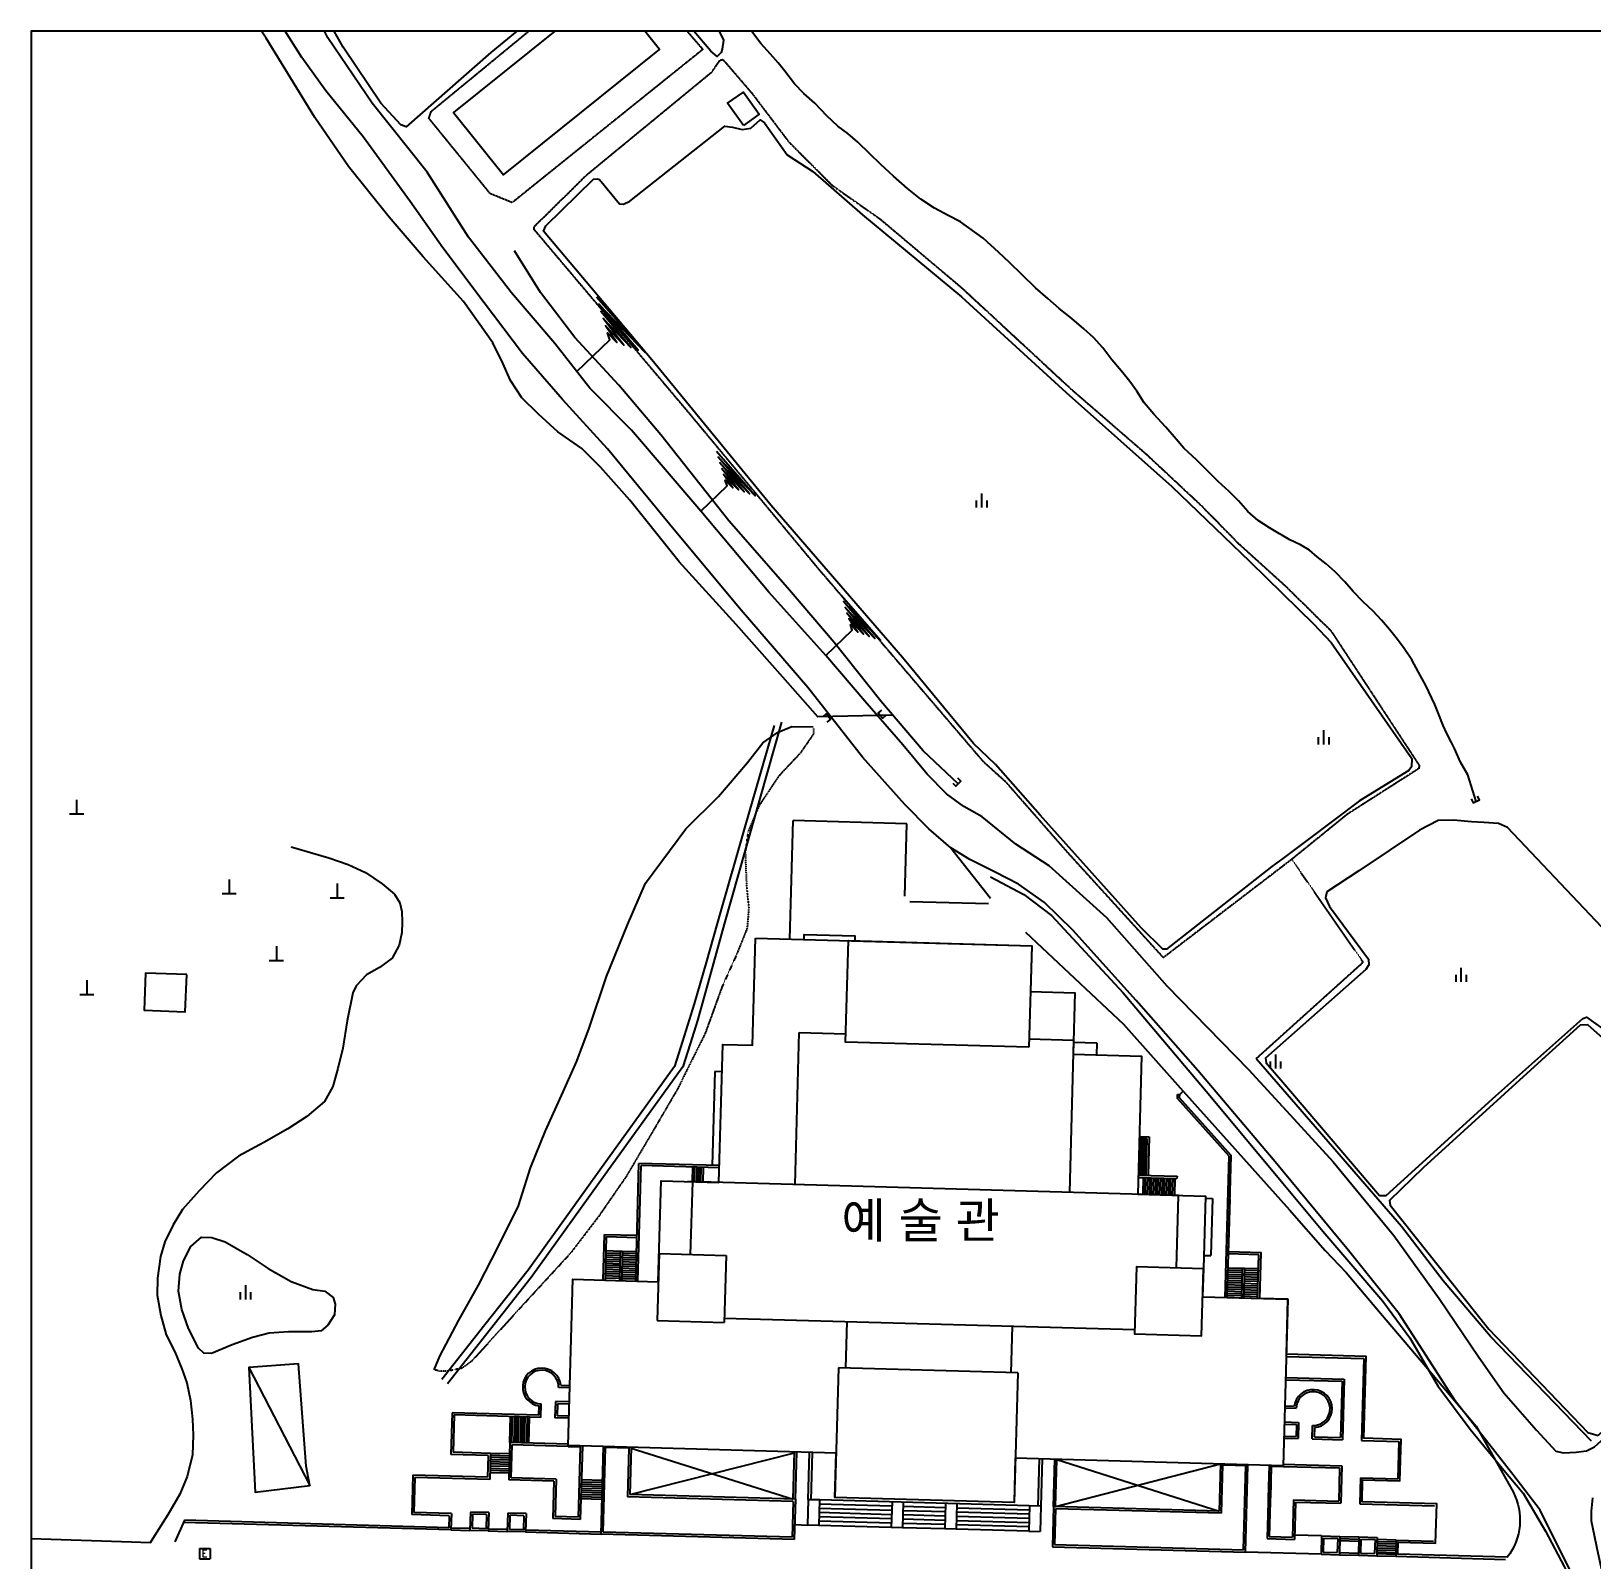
# Model space of a CAD drawing. Header units: millimetres. Extents: x 0 to 945143, y -500 to 526502.
# Drawn here: x 0 to 221235, y 309227 to 526002 of the extents above; entities that cross this region are included whole.
import ezdxf

# ---------------------------------------------------------------- set-up
doc = ezdxf.new("R2010")
doc.units = ezdxf.units.MM
for name, pattern in [('ANYANG1', [11.5, 6, -1, 1, -1.5, 1, -1]), ('ANYANG6', [4, 2, -2]), ('DASHDOT', [1, 0.5, -0.25, 0, -0.25])]:
    doc.linetypes.add(name, pattern=pattern)
for name, color, linetype in [('0-0W', 7, 'Continuous'), ('AAC001', 7, 'Continuous'), ('AAC002', 7, 'Continuous'), ('AAC006', 7, 'ANYANG1'), ('AB002', 7, 'Continuous'), ('AE340', 7, 'Continuous'), ('AZ070', 7, 'Continuous'), ('AZ071', 7, 'ANYANG6'), ('AZ0803', 7, 'Continuous'), ('AZB012', 1, 'Continuous'), ('DAA002', 3, 'Continuous'), ('J-동경계선', 9, 'DASHDOT'), ('SLOPE', 9, 'Continuous'), ('건물', 210, 'Continuous'), ('현황', 7, 'Continuous')]:
    doc.layers.add(name, color=color, linetype=linetype)
doc.styles.add('GHS', font='ROMANS', dxfattribs={"bigfont": 'NGSW.shx'})
doc.styles.add('STYLE1', font='')
doc.styles.get('STYLE1').set_extended_font_data('Gulim')

# ---------------------------------------------------------------- blocks, each defined once
blk = doc.blocks.new('AB002')
at = {"layer": 'AB002'}
for points in [[(-1, 0), (1, 0)], [(0, 2), (0, 0)]]:
    blk.add_lwpolyline(points, dxfattribs=at)
blk = doc.blocks.new('AZB012')
at = {"layer": 'AZB012', "color": 7}
for points in [[(-0.77, 0.69), (0.73, 0.69)], [(-0.77, 0.69), (-0.77, -0.81)], [(0.73, 0.69), (0.73, -0.81)], [(-0.77, -0.81), (0.73, -0.81)]]:
    blk.add_lwpolyline(points, dxfattribs=at)
at = {"layer": 'AZB012', "color": 7, "style": 'GHS'}
blk.add_text('E', height=1, dxfattribs=at).set_placement((-0.48, -0.53))
blk = doc.blocks.new('DAA002')
at = {"layer": 'DAA002', "color": 7}
for points in [[(-0.75, 0), (-0.75, -1)], [(0, 1), (0, -1)], [(0.75, 0), (0.75, -1)]]:
    blk.add_lwpolyline(points, dxfattribs=at)

msp = doc.modelspace()

# ---------------------------------------------------------------- linework, layer by layer
at = {"layer": 'AAC001', "extrusion": (0.000761888, -0.001614, 0.999998), "elevation": -72244, "flags": 128}
for points in [[(136049, 405958), (140794, 403460), (144683, 400492), (154847, 389516), (167155, 374939), (177511, 362511)], [(177499, 375797), (173751, 380124)], [(221252, 325917), (206935, 340776), (200209, 348687), (194303, 356399), (177499, 375797)], [(221252, 325917), (206935, 340776), (200209, 348687), (194303, 356399), (177499, 375797)], [(221252, 325917), (206935, 340776), (200209, 348687), (194303, 356399), (177499, 375797)], [(221252, 325917), (206935, 340776), (200209, 348687), (194303, 356399), (177499, 375797)], [(177511, 362511), (183163, 355727), (191687, 345785), (195498, 340609), (199458, 333793), (204058, 327659), (208584, 322098), (211579, 318580), (214725, 313189), (217388, 308147), (219237, 304474), (220236, 301781), (220598, 298873), (220539, 296613), (220080, 294247), (218727, 291006), (216380, 286387), (214031, 282623), (211449, 279329), (208824, 276881), (205564, 275694), (198598, 274403), (191839, 273323), (185945, 272648), (180346, 272554), (177959, 272655)]]:
    msp.add_lwpolyline(points, dxfattribs=at)
at = {"layer": 'AAC002', "extrusion": (0.000761888, -0.001614, 0.999998), "elevation": -72244, "flags": 128}
msp.add_lwpolyline([(39038, 322368), (37947, 336913), (30899, 336384), (31680, 321474), (31820, 318703), (39571, 319629)], close=True, dxfattribs=at)
msp.add_lwpolyline([(30899, 336384), (39571, 319629)], dxfattribs=at)
at = {"layer": 'AAC006', "extrusion": (0.000761888, -0.001614, 0.999998), "elevation": -72244, "flags": 128}
for points in [[(93028, 525886), (95264, 523305), (68231, 501572), (65125, 502852), (56436, 513527), (56774, 514523), (70585, 525886)], [(177471, 407466), (160553, 394510), (147175, 409208), (138274, 419363), (135091, 422238), (111638, 449678), (93469, 471556), (71365, 497753), (71364, 498169), (78877, 505570), (96529, 520088), (97714, 521778), (98120, 521866), (102243, 517064), (107519, 510091), (113662, 503978), (120371, 499271), (132004, 489461), (147391, 475205), (158014, 466006), (165883, 458661), (171143, 453289), (177436, 447592)], [(177436, 447592), (177856, 447212), (184318, 440844), (196828, 421759), (196768, 421316), (186601, 414819), (178755, 408449)], [(177436, 447592), (177856, 447212), (184318, 440844), (196828, 421759), (196768, 421316), (186601, 414819), (178755, 408449)], [(177436, 447592), (177856, 447212), (184318, 440844), (196828, 421759), (196768, 421316), (186601, 414819), (178755, 408449)], [(177436, 447592), (177856, 447212), (184318, 440844), (196828, 421759), (196768, 421316), (186601, 414819), (178755, 408449)], [(177492, 383593), (188877, 393860), (178755, 408449), (177471, 407466)], [(173690, 380163), (177492, 383593)], [(173690, 380163), (177492, 383593)], [(173690, 380163), (177492, 383593)], [(173690, 380163), (177492, 383593)]]:
    msp.add_lwpolyline(points, dxfattribs=at)
at = {"layer": 'AE340', "extrusion": (0.000761888, -0.001614, 0.999998), "elevation": -72244, "flags": 128}
for points in [[(120582, 429619), (120137, 429218), (120806, 428475), (121252, 428877)], [(112913, 427903), (113377, 428283), (112744, 429057), (112279, 428677)], [(130707, 419246), (131132, 418822), (131839, 419530), (131414, 419954)], [(204200, 417008), (204450, 416463), (205359, 416880), (205108, 417425)]]:
    msp.add_lwpolyline(points, dxfattribs=at)
at = {"layer": 'AZ070', "extrusion": (0.000761888, -0.001614, 0.999998), "elevation": -72244, "flags": 128}
msp.add_lwpolyline([(57180, 336071), (57970, 337990), (60698, 343094), (63442, 348048), (66244, 353488), (69135, 359309), (70830, 364701), (72955, 369950), (75452, 375461), (77422, 379839), (79161, 384481), (81627, 391848), (84577, 399160), (87143, 405087), (92870, 412762), (97491, 417335), (101611, 422178), (103768, 424955), (105950, 426492), (107863, 427280), (110900, 427236)], dxfattribs=at)
at = {"layer": 'AZ071', "extrusion": (0.000761888, -0.001614, 0.999998), "elevation": -72244, "flags": 128}
msp.add_lwpolyline([(110976, 427014), (110945, 426209), (109054, 423468), (106028, 420251), (103209, 416015), (101680, 412350), (101279, 409455), (101458, 404671), (101779, 401508), (101552, 398678), (100039, 394912), (97977, 390340), (95597, 383761), (91669, 375855), (88092, 369727), (84416, 363489), (80438, 357726), (76497, 352573), (68965, 344373), (62541, 337323), (61159, 336289), (59011, 335842), (57839, 335876), (57180, 336071)], dxfattribs=at)
at = {"layer": 'AZ0803', "extrusion": (0.000761888, -0.001614, 0.999998), "elevation": -72244, "flags": 128}
msp.add_lwpolyline([(74303, 525886), (59931, 514367), (67007, 505539), (89127, 523269), (87029, 525886)], dxfattribs=at)
msp.add_lwpolyline([(22100, 392094), (16271, 392324), (16063, 387053), (21892, 386823)], close=True, dxfattribs=at)
at = {"layer": 'J-동경계선', "color": 2, "linetype": 'Continuous', "lineweight": -3}
msp.add_lwpolyline([(0, 0), (945143, 0), (945143, 526002), (0, 526002)], close=True, dxfattribs=at)
at = {"layer": 'SLOPE', "extrusion": (0.000761888, -0.001614, 0.999998), "elevation": -72244}
for points in [[(77409, 477627), (82081, 482096), (81768, 483111), (83081, 481738), (81454, 484126), (84081, 481380), (81141, 485141), (85081, 481022), (80828, 486156), (86081, 480664), (80514, 487170), (87081, 480306), (80201, 488185)], [(94965, 457832), (98703, 461407), (98452, 462219), (99503, 461121), (98201, 463031), (100303, 460834), (97950, 463843), (101103, 460548), (97700, 464655), (101903, 460261), (97449, 465467), (102702, 459975), (97198, 466278)], [(112711, 437352), (116448, 440928), (116198, 441740), (117248, 440642), (115947, 442552), (118048, 440355), (115696, 443364), (118848, 440069), (115445, 444175), (119648, 439782), (115194, 444987), (120448, 439496), (114944, 445799)]]:
    msp.add_lwpolyline(points, dxfattribs=at)
at = {"layer": '건물', "color": 0, "extrusion": (0.000761888, -0.001614, 0.999998)}
for p, q in [((108286, 362427, -71742), (108891, 384018, -71707)), ((108891, 384018, -71707), (115488, 383833, -71713)), ((141478, 383106, -71734), (147775, 382929, -71739)), ((147775, 382929, -71739), (147171, 361338, -71773)), ((162665, 360904, -71786), (93092, 362852, -71729)), ((93762, 362833, -71730), (93404, 352539, -71746)), ((162377, 350608, -71802), (162665, 360904, -71786)), ((89005, 352662, -71743), (88739, 343166, -71758)), ((89005, 352662, -71743), (98502, 352397, -71750)), ((98502, 352397, -71750), (98236, 342900, -71766)), ((88739, 343166, -71758), (98236, 342900, -71766)), ((98252, 343500, -71765), (156430, 341871, -71812)), ((115621, 343014, -71779), (115436, 336416, -71789)), ((139061, 342357, -71798), (138877, 335760, -71808)), ((114461, 336444, -71788), (113946, 318051, -71818)), ((139851, 335733, -71809), (114461, 336444, -71788)), ((139851, 335733, -71809), (139336, 317340, -71838))]:
    msp.add_line(p, q, dxfattribs=at)
at = {"layer": '건물', "extrusion": (0.000761888, -0.001614, 0.999998), "elevation": -72244}
msp.add_lwpolyline([(102717, 397282), (141902, 396184), (141720, 389687), (148018, 389511), (147774, 380814), (157470, 380543), (156922, 360950), (166518, 360682), (166230, 350386), (166118, 346387), (178213, 346049), (177553, 322458), (139567, 323521), (139391, 317224), (114001, 317935), (114177, 324232), (76192, 325296), (76853, 348886), (88948, 348548), (89348, 362842), (97545, 362613), (98094, 382205), (102292, 382088)], close=True, dxfattribs=at)
at = {"layer": '건물', "color": 0, "extrusion": (0.000761888, -0.001614, 0.999998), "elevation": -72244}
for points in [[(141499, 381790), (115509, 382518), (115912, 396912), (141902, 396184)], [(166230, 350386), (156733, 350652), (156468, 341155), (165964, 340889)]]:
    msp.add_lwpolyline(points, close=True, dxfattribs=at)
at = {"layer": '건물', "extrusion": (0.000761888, -0.001614, 0.999998), "elevation": -72244, "flags": 128}
msp.add_lwpolyline([(39038, 322368), (37947, 336913), (30899, 336384), (31680, 321474), (31820, 318703), (39571, 319629)], close=True, dxfattribs=at)
at = {"layer": '현황', "extrusion": (0.000761888, -0.001614, 0.999998)}
for p, q in [((107561, 397261, -71685), (108031, 414054, -71658)), ((124125, 413603, -71671), (108031, 414054, -71658)), ((123838, 403357, -71687), (124125, 413603, -71671)), ((124567, 402587, -71689), (135690, 402275, -71698)), ((147775, 382929, -71739), (147171, 361338, -71773)), ((147767, 382630, -71739), (151066, 382537, -71742)), ((151066, 382537, -71742), (151018, 380838, -71745)), ((96930, 378451, -71707), (96558, 365156, -71728)), ((97930, 378423, -71708), (96930, 378451, -71707)), ((162499, 374649, -71763), (162516, 375223, -71762)), ((169823, 366460, -71782), (162499, 374649, -71763)), ((162516, 375223, -71762), (162815, 375215, -71763)), ((158143, 367333, -71772), (157043, 367364, -71771)), ((158147, 367483, -71772), (157048, 367514, -71771)), ((158151, 367633, -71771), (157052, 367664, -71770)), ((158156, 367783, -71771), (157056, 367814, -71770)), ((158160, 367933, -71771), (157060, 367964, -71770)), ((158164, 368083, -71771), (157064, 368114, -71770)), ((158168, 368233, -71770), (157069, 368264, -71769)), ((158172, 368383, -71770), (157073, 368414, -71769)), ((158177, 368533, -71770), (157077, 368563, -71769)), ((158181, 368683, -71770), (157081, 368713, -71769)), ((158185, 368833, -71769), (157085, 368863, -71768)), ((158188, 368933, -71769), (157088, 368963, -71768)), ((157097, 369263, -71768), (158496, 369224, -71769)), ((158042, 363735, -71777), (158188, 368933, -71769)), ((158496, 369224, -71769), (158342, 363726, -71778)), ((85695, 348754, -71747), (86162, 365447, -71720)), ((85994, 348745, -71747), (86453, 365139, -71721)), ((97558, 365128, -71729), (86162, 365447, -71720)), ((97549, 364828, -71730), (86453, 365139, -71721)), ((158080, 365084, -71775), (156980, 365115, -71774)), ((158084, 365234, -71775), (156985, 365265, -71774)), ((158088, 365384, -71775), (156989, 365415, -71774)), ((158093, 365534, -71775), (156993, 365565, -71774)), ((158097, 365684, -71774), (156997, 365715, -71774)), ((158101, 365834, -71774), (157001, 365865, -71773)), ((158105, 365984, -71774), (157006, 366014, -71773)), ((158109, 366134, -71774), (157010, 366164, -71773)), ((158114, 366284, -71773), (157014, 366314, -71773)), ((158118, 366434, -71773), (157018, 366464, -71772)), ((158122, 366583, -71773), (157022, 366614, -71772)), ((158126, 366733, -71773), (157027, 366764, -71772)), ((158130, 366883, -71772), (157031, 366914, -71772)), ((158135, 367033, -71772), (157035, 367064, -71771)), ((158139, 367183, -71772), (157039, 367214, -71771)), ((169262, 346414, -71814), (169823, 366460, -71782)), ((162665, 360904, -71786), (93092, 362852, -71729)), ((93751, 364934, -71727), (93692, 362835, -71730)), ((94051, 364926, -71727), (93992, 362827, -71730)), ((94350, 364918, -71727), (94292, 362818, -71730)), ((94650, 364909, -71727), (94591, 362810, -71731)), ((94950, 364901, -71728), (94891, 362802, -71731)), ((95250, 364892, -71728), (95191, 362793, -71731)), ((156934, 363465, -71777), (162432, 363312, -71782)), ((156943, 363765, -71777), (162440, 363611, -71781)), ((158046, 363885, -71777), (156947, 363915, -71776)), ((158051, 364034, -71777), (156951, 364065, -71776)), ((158055, 364184, -71777), (156955, 364215, -71776)), ((158059, 364334, -71777), (156959, 364365, -71776)), ((158063, 364484, -71776), (156964, 364515, -71775)), ((158067, 364634, -71776), (156968, 364665, -71775)), ((158072, 364784, -71776), (156972, 364815, -71775)), ((158076, 364934, -71776), (156976, 364965, -71775)), ((157634, 363446, -71778), (157567, 361047, -71781)), ((157934, 363438, -71778), (157867, 361038, -71782)), ((158234, 363429, -71778), (158167, 361030, -71782)), ((158534, 363421, -71778), (158466, 361022, -71782)), ((158834, 363412, -71779), (158766, 361013, -71782)), ((159133, 363404, -71779), (159066, 361005, -71783)), ((159433, 363396, -71779), (159366, 360996, -71783)), ((159733, 363387, -71779), (159666, 360988, -71783)), ((160033, 363379, -71780), (159966, 360980, -71783)), ((160333, 363370, -71780), (160266, 360971, -71784)), ((160633, 363362, -71780), (160566, 360963, -71784)), ((160933, 363354, -71780), (160866, 360954, -71784)), ((161233, 363345, -71781), (161165, 360946, -71784)), ((161532, 363337, -71781), (161465, 360938, -71785)), ((161832, 363328, -71781), (161765, 360929, -71785)), ((162132, 363320, -71781), (162065, 360921, -71785)), ((162440, 363611, -71781), (162432, 363312, -71782)), ((166455, 360498, -71789), (167455, 360470, -71790)), ((167455, 360470, -71790), (167228, 352373, -71803)), ((169562, 346405, -71814), (169954, 360400, -71792)), ((81096, 348882, -71743), (81278, 355380, -71732)), ((81278, 355380, -71732), (85877, 355251, -71736)), ((81396, 348874, -71743), (81570, 355071, -71733)), ((81570, 355071, -71733), (85868, 354951, -71737)), ((81480, 351873, -71738), (83479, 351817, -71740)), ((81489, 352173, -71738), (83488, 352117, -71739)), ((81497, 352472, -71737), (83496, 352416, -71739)), ((81505, 352772, -71737), (83505, 352716, -71738)), ((81514, 353072, -71736), (83513, 353016, -71738)), ((83513, 353016, -71738), (83396, 348818, -71745)), ((83513, 353016, -71738), (83813, 353008, -71738)), ((83813, 353008, -71738), (83695, 348810, -71745)), ((83779, 351808, -71740), (85779, 351752, -71742)), ((83788, 352108, -71740), (85787, 352052, -71741)), ((83796, 352408, -71739), (85795, 352352, -71741)), ((83805, 352708, -71739), (85804, 352652, -71740)), ((83813, 353008, -71738), (85812, 352952, -71740)), ((166228, 352401, -71802), (167228, 352373, -71803)), ((174034, 352483, -71808), (169735, 352603, -71804)), ((173860, 346285, -71818), (174034, 352483, -71808)), ((83421, 349718, -71743), (81421, 349774, -71742)), ((83429, 350017, -71743), (81430, 350073, -71741)), ((83437, 350317, -71742), (81438, 350373, -71741)), ((83446, 350617, -71742), (81447, 350673, -71740)), ((83454, 350917, -71741), (81455, 350973, -71740)), ((81463, 351273, -71739), (83463, 351217, -71741)), ((81472, 351573, -71739), (83471, 351517, -71740)), ((83721, 349709, -71744), (85720, 349653, -71745)), ((83729, 350009, -71743), (85728, 349953, -71745)), ((83737, 350309, -71743), (85737, 350253, -71744)), ((83746, 350609, -71742), (85745, 350553, -71744)), ((83754, 350909, -71742), (85753, 350853, -71743)), ((83763, 351209, -71741), (85762, 351153, -71743)), ((83771, 351508, -71741), (85770, 351452, -71742)), ((171653, 349648, -71811), (169654, 349704, -71809)), ((171662, 349948, -71810), (169662, 350004, -71809)), ((171670, 350248, -71810), (169671, 350304, -71808)), ((171678, 350548, -71809), (169679, 350604, -71808)), ((171678, 350548, -71809), (171561, 346349, -71816)), ((171978, 350539, -71809), (171678, 350548, -71809)), ((171978, 350539, -71809), (171861, 346341, -71816)), ((173952, 349584, -71812), (171953, 349640, -71811)), ((173961, 349884, -71812), (171962, 349940, -71810)), ((173969, 350184, -71811), (171970, 350240, -71810)), ((173978, 350483, -71811), (171978, 350539, -71809)), ((83404, 349118, -71744), (81405, 349174, -71743)), ((83412, 349418, -71744), (81413, 349474, -71742)), ((83704, 349109, -71744), (85703, 349053, -71746)), ((83712, 349409, -71744), (85711, 349353, -71746)), ((171595, 347549, -71814), (169595, 347605, -71812)), ((171603, 347849, -71813), (169604, 347905, -71812)), ((171611, 348149, -71813), (169612, 348205, -71811)), ((171620, 348449, -71813), (169620, 348505, -71811)), ((171628, 348749, -71812), (169629, 348804, -71810)), ((171636, 349048, -71812), (169637, 349104, -71810)), ((171645, 349348, -71811), (169646, 349404, -71809)), ((171894, 347541, -71814), (173894, 347485, -71816)), ((171903, 347840, -71814), (173902, 347785, -71815)), ((171911, 348140, -71813), (173910, 348084, -71815)), ((171920, 348440, -71813), (173919, 348384, -71814)), ((173927, 348684, -71814), (171928, 348740, -71812)), ((173936, 348984, -71813), (171936, 349040, -71812)), ((173944, 349284, -71813), (171945, 349340, -71811)), ((171561, 346349, -71816), (169562, 346405, -71814)), ((171569, 346649, -71815), (169570, 346705, -71814)), ((171578, 346949, -71815), (169579, 347005, -71813)), ((171586, 347249, -71814), (169587, 347305, -71813)), ((171869, 346641, -71816), (173868, 346585, -71817)), ((171878, 346941, -71815), (173877, 346885, -71817)), ((171886, 347241, -71815), (173885, 347185, -71816)), ((177932, 338068, -71834), (188927, 337760, -71843)), ((188927, 337760, -71843), (188603, 326165, -71861)), ((177839, 334769, -71839), (185836, 334545, -71846)), ((177848, 335069, -71839), (186144, 334837, -71846)), ((185836, 334545, -71846), (185612, 326548, -71859)), ((186144, 334837, -71846), (185904, 326240, -71859)), ((76367, 333609, -71764), (74768, 333653, -71763)), ((76375, 333909, -71763), (75059, 333945, -71762)), ((59662, 330075, -71757), (59496, 324177, -71766)), ((71957, 329731, -71767), (59662, 330075, -71757)), ((59953, 329767, -71758), (59805, 324469, -71766)), ((72248, 329422, -71768), (59953, 329767, -71758)), ((71957, 329731, -71767), (71994, 331047, -71765)), ((72248, 329422, -71768), (72301, 331322, -71764)), ((74312, 331665, -71765), (74248, 329366, -71769)), ((76311, 331609, -71767), (74312, 331665, -71765)), ((74603, 331357, -71766), (74556, 329658, -71769)), ((76255, 329610, -71770), (74556, 329658, -71769)), ((76303, 331310, -71768), (74603, 331357, -71766)), ((177727, 330771, -71846), (179327, 330726, -71847)), ((177736, 331071, -71845), (179052, 331034, -71846)), ((67846, 325844, -71770), (67950, 329543, -71764)), ((68146, 325836, -71770), (68250, 329534, -71764)), ((68446, 325827, -71770), (68550, 329526, -71765)), ((68746, 325819, -71771), (68850, 329517, -71765)), ((69046, 325811, -71771), (69150, 329509, -71765)), ((69346, 325802, -71771), (69449, 329501, -71765)), ((69646, 325794, -71771), (69749, 329492, -71765)), ((69946, 325785, -71772), (70049, 329484, -71766)), ((70245, 325777, -71772), (70349, 329475, -71766)), ((70545, 325769, -71772), (70649, 329467, -71766)), ((76247, 329310, -71771), (74248, 329366, -71769)), ((177663, 328472, -71849), (179362, 328424, -71851)), ((177671, 328772, -71849), (179671, 328716, -71850)), ((179362, 328424, -71851), (179315, 326725, -71853)), ((179671, 328716, -71850), (179606, 326417, -71854)), ((181605, 326361, -71856), (181659, 328260, -71853)), ((181914, 326652, -71856), (181951, 327968, -71853)), ((67846, 325844, -71770), (67698, 320546, -71778)), ((76143, 325612, -71777), (67846, 325844, -71770)), ((68138, 325536, -71771), (68006, 320838, -71778)), ((76135, 325312, -71777), (68138, 325536, -71771)), ((76135, 325312, -71777), (77834, 325264, -71778)), ((77834, 325264, -71778), (77554, 315268, -71794)), ((78137, 325356, -71779), (77846, 314960, -71795)), ((80789, 312877, -71801), (81136, 325272, -71781)), ((177607, 326472, -71853), (179606, 326417, -71854)), ((177615, 326772, -71852), (179315, 326725, -71853)), ((181605, 326361, -71856), (185904, 326240, -71859)), ((181914, 326652, -71856), (185612, 326548, -71859)), ((188603, 326165, -71861), (193901, 326016, -71866)), ((193901, 326016, -71866), (193752, 320718, -71874)), ((64794, 324029, -71771), (59496, 324177, -71766)), ((65103, 324320, -71770), (59805, 324469, -71766)), ((64794, 324029, -71771), (64708, 320930, -71775)), ((65103, 324320, -71770), (64999, 320622, -71776)), ((67768, 323045, -71774), (65069, 323121, -71772)), ((67776, 323345, -71774), (65078, 323421, -71772)), ((67785, 323645, -71773), (65086, 323721, -71771)), ((67793, 323945, -71773), (65094, 324020, -71771)), ((67802, 324245, -71772), (65103, 324320, -71770)), ((81097, 313168, -71800), (81433, 325164, -71781)), ((84731, 325071, -71784), (81433, 325164, -71781)), ((84731, 325071, -71784), (84538, 318174, -71795)), ((85034, 325163, -71784), (84847, 318465, -71795)), ((84847, 318465, -71795), (108222, 324414, -71803)), ((85031, 325063, -71784), (108037, 317816, -71814)), ((108037, 317816, -71814), (108225, 324514, -71803)), ((108337, 317808, -71814), (108525, 324505, -71803)), ((110137, 317757, -71815), (110324, 324455, -71805)), ((110556, 317746, -71816), (110744, 324443, -71805)), ((142891, 323543, -71831), (142704, 316846, -71841)), ((143311, 323531, -71831), (143124, 316834, -71842)), ((144923, 316783, -71843), (145111, 323481, -71833)), ((145223, 316775, -71844), (145410, 323472, -71833)), ((145410, 323472, -71833), (168414, 316126, -71862)), ((54112, 321227, -71767), (53955, 315629, -71776)), ((64708, 320930, -71775), (54112, 321227, -71767)), ((54403, 320918, -71768), (54263, 315920, -71776)), ((64999, 320622, -71776), (54403, 320918, -71768)), ((65027, 321621, -71775), (67726, 321546, -71777)), ((65036, 321921, -71774), (67734, 321846, -71776)), ((65044, 322221, -71774), (67743, 322146, -71776)), ((67751, 322445, -71775), (65052, 322521, -71773)), ((67760, 322745, -71775), (65061, 322821, -71773)), ((74404, 320659, -71783), (68006, 320838, -71778)), ((145223, 316775, -71844), (168601, 322823, -71852)), ((168601, 322823, -71852), (168414, 316126, -71862)), ((168898, 322715, -71852), (168705, 315817, -71863)), ((168898, 322715, -71852), (172497, 322614, -71855)), ((171861, 310627, -71874), (172197, 322622, -71855)), ((172153, 310319, -71874), (172497, 322614, -71855)), ((175499, 322630, -71857), (175208, 312234, -71874)), ((175499, 322630, -71857), (175368, 317953, -71865)), ((175796, 322522, -71858), (175516, 312526, -71873)), ((175796, 322522, -71858), (175670, 318019, -71865)), ((175796, 322522, -71858), (177495, 322474, -71859)), ((177495, 322474, -71859), (185492, 322250, -71865)), ((177503, 322774, -71858), (185800, 322542, -71865)), ((185492, 322250, -71865), (185360, 317552, -71873)), ((185800, 322542, -71865), (185652, 317244, -71874)), ((188454, 320867, -71870), (188351, 317168, -71876)), ((188454, 320867, -71870), (193752, 320718, -71874)), ((74096, 320367, -71784), (67698, 320546, -71778)), ((74096, 320367, -71784), (73947, 315069, -71792)), ((74404, 320659, -71783), (74256, 315361, -71792)), ((80951, 318675, -71791), (77952, 318759, -71789)), ((80959, 318974, -71791), (77960, 319058, -71789)), ((80968, 319274, -71791), (77969, 319358, -71788)), ((80976, 319574, -71790), (77977, 319658, -71788)), ((80984, 319874, -71790), (77986, 319958, -71787)), ((80993, 320174, -71789), (77994, 320258, -71787)), ((81001, 320474, -71789), (78002, 320558, -71786)), ((80926, 317775, -71793), (77927, 317859, -71790)), ((80934, 318075, -71792), (77935, 318159, -71790)), ((80942, 318375, -71792), (77944, 318459, -71790)), ((108029, 317516, -71814), (84538, 318174, -71795)), ((108337, 317808, -71814), (84847, 318465, -71795)), ((108029, 317516, -71814), (107886, 312418, -71822)), ((108337, 317808, -71814), (108178, 312110, -71823)), ((110137, 317757, -71815), (110036, 314159, -71821)), ((143124, 316834, -71842), (110137, 317757, -71815)), ((110137, 317757, -71815), (111736, 317713, -71816)), ((111736, 317713, -71816), (111635, 314114, -71822)), ((121998, 316225, -71827), (111702, 316513, -71818)), ((122015, 316825, -71826), (111719, 317113, -71817)), ((122032, 317424, -71825), (121931, 313826, -71831)), ((123631, 317380, -71826), (123531, 313781, -71832)), ((129612, 316612, -71832), (123615, 316780, -71827)), ((129629, 317212, -71831), (129528, 313613, -71837)), ((131228, 317167, -71832), (131128, 313568, -71838)), ((141508, 316279, -71841), (131212, 316567, -71833)), ((141524, 316879, -71841), (141424, 313280, -71846)), ((143124, 316834, -71842), (143023, 313235, -71848)), ((144923, 316783, -71843), (144763, 311086, -71852)), ((168414, 316126, -71862), (144923, 316783, -71843)), ((145214, 316475, -71844), (145072, 311377, -71852)), ((168705, 315817, -71863), (145214, 316475, -71844)), ((178963, 317731, -71868), (178815, 312433, -71876)), ((178963, 317731, -71868), (185360, 317552, -71873)), ((179254, 317423, -71868), (179106, 312125, -71877)), ((179254, 317423, -71868), (185652, 317244, -71874)), ((188351, 317168, -71876), (198947, 316872, -71884)), ((59497, 313473, -71784), (21594, 314534, -71753)), ((59205, 313781, -71783), (21725, 314831, -71753)), ((59253, 315481, -71780), (53955, 315629, -71776)), ((59561, 315772, -71780), (54263, 315920, -71776)), ((59253, 315481, -71780), (59205, 313781, -71783)), ((59561, 315772, -71780), (59497, 313473, -71784)), ((62269, 315996, -71782), (62196, 313397, -71786)), ((64868, 315924, -71784), (62269, 315996, -71782)), ((62560, 315688, -71782), (62504, 313689, -71785)), ((64559, 315632, -71784), (62560, 315688, -71782)), ((64559, 315632, -71784), (64503, 313633, -71787)), ((64868, 315924, -71784), (64795, 313325, -71788)), ((67567, 315848, -71786), (67494, 313249, -71790)), ((67567, 315848, -71786), (67494, 313249, -71790)), ((70166, 315775, -71788), (67567, 315848, -71786)), ((67858, 315540, -71787), (67802, 313541, -71790)), ((69857, 315484, -71788), (67858, 315540, -71787)), ((69857, 315484, -71788), (69801, 313485, -71791)), ((70166, 315775, -71788), (70093, 313176, -71792)), ((77846, 314960, -71795), (73947, 315069, -71792)), ((77554, 315268, -71794), (74256, 315361, -71792)), ((108237, 314209, -71819), (110036, 314159, -71821)), ((111635, 314114, -71822), (110036, 314159, -71821)), ((121948, 314426, -71830), (111652, 314714, -71821)), ((121965, 315025, -71829), (111669, 315314, -71820)), ((121982, 315625, -71828), (111686, 315913, -71819)), ((129545, 314213, -71836), (123547, 314381, -71831)), ((129562, 314813, -71835), (123564, 314980, -71830)), ((129579, 315412, -71834), (123581, 315580, -71829)), ((129595, 316012, -71833), (123598, 316180, -71828)), ((141440, 313880, -71845), (131144, 314168, -71837)), ((141457, 314480, -71844), (131161, 314768, -71836)), ((141474, 315079, -71843), (131178, 315368, -71835)), ((141491, 315679, -71842), (131195, 315967, -71834)), ((59497, 313473, -71784), (62196, 313397, -71786)), ((59505, 313773, -71783), (62204, 313697, -71785)), ((64795, 313325, -71788), (62196, 313397, -71786)), ((64503, 313633, -71787), (62504, 313689, -71785)), ((64795, 313325, -71788), (67494, 313249, -71790)), ((64803, 313625, -71787), (67502, 313549, -71790)), ((70093, 313176, -71792), (67494, 313249, -71790)), ((69801, 313485, -71791), (67802, 313541, -71790)), ((70093, 313176, -71792), (80789, 312877, -71801)), ((70101, 313476, -71792), (80797, 313177, -71800)), ((108178, 312110, -71823), (80789, 312877, -71801)), ((107886, 312418, -71822), (81097, 313168, -71800)), ((121931, 313826, -71831), (111635, 314114, -71822)), ((123531, 313781, -71832), (121931, 313826, -71831)), ((129528, 313613, -71837), (123531, 313781, -71832)), ((131128, 313568, -71838), (129528, 313613, -71837)), ((141424, 313280, -71846), (131128, 313568, -71838)), ((141424, 313280, -71846), (143023, 313235, -71848)), ((175208, 312234, -71874), (179106, 312125, -71877)), ((175516, 312526, -71873), (178815, 312433, -71876)), ((182921, 312618, -71879), (179123, 312725, -71876)), ((182921, 312618, -71879), (182849, 310019, -71883)), ((182921, 312618, -71879), (185520, 312546, -71881)), ((183213, 312310, -71880), (183157, 310311, -71883)), ((183213, 312310, -71880), (185212, 312254, -71881)), ((185212, 312254, -71881), (185156, 310255, -71884)), ((185520, 312546, -71881), (185448, 309947, -71885)), ((185503, 311946, -71882), (188202, 311870, -71884)), ((185512, 312246, -71882), (188211, 312170, -71884)), ((185520, 312546, -71881), (188219, 312470, -71883)), ((188219, 312470, -71883), (188146, 309871, -71887)), ((188219, 312470, -71883), (190818, 312397, -71885)), ((188511, 312162, -71884), (188455, 310163, -71887)), ((188511, 312162, -71884), (190510, 312106, -71886)), ((190510, 312106, -71886), (190454, 310107, -71889)), ((190818, 312397, -71885), (190745, 309798, -71889)), ((193509, 312022, -71888), (190810, 312097, -71886)), ((193509, 312022, -71888), (193444, 309723, -71892)), ((193509, 312022, -71888), (198807, 311873, -71892)), ((144763, 311086, -71852), (172153, 310319, -71874)), ((145072, 311377, -71852), (171861, 310627, -71874)), ((182849, 310019, -71883), (172153, 310319, -71874)), ((182849, 310019, -71883), (185448, 309947, -71885)), ((183157, 310311, -71883), (185156, 310255, -71884)), ((185448, 309947, -71885), (188146, 309871, -71887)), ((185456, 310246, -71885), (188155, 310171, -71887)), ((188146, 309871, -71887), (190745, 309798, -71889)), ((188455, 310163, -71887), (190454, 310107, -71889)), ((190745, 309798, -71889), (193444, 309723, -71892)), ((190754, 310098, -71889), (193453, 310023, -71891)), ((193458, 310223, -71891), (190759, 310298, -71889)), ((193467, 310522, -71890), (190768, 310598, -71888)), ((193475, 310822, -71890), (190776, 310898, -71888)), ((193484, 311122, -71889), (190785, 311198, -71887)), ((193492, 311422, -71889), (190793, 311498, -71887)), ((193500, 311722, -71888), (190801, 311797, -71886)), ((193444, 309723, -71892), (209003, 309287, -71904))]:
    msp.add_line(p, q, dxfattribs=at)
at = {"layer": '현황', "extrusion": (0.000761888, -0.001614, 0.999998), "elevation": -72244}
for points in [[(122202, 428887), (111586, 428635), (106620, 434256), (100013, 441751), (91933, 450656), (84901, 459388), (80745, 464073), (78099, 466711), (74731, 469073), (71983, 471554), (69593, 473916), (67978, 476365), (66905, 478786), (65478, 481710), (61329, 487567), (55622, 493880), (50810, 499492), (45025, 506709), (40254, 513656), (33343, 524878), (32708, 525886)], [(177510, 364223), (176638, 365278), (165463, 378516), (156721, 388419), (147722, 398416), (143721, 402306), (140010, 404925), (136695, 406636), (133137, 408439), (130416, 410082), (127283, 412767), (123881, 416231), (117889, 422916), (110134, 432808), (100712, 443784), (91197, 455172), (81742, 466642), (75384, 473653), (69723, 480199), (64261, 487373), (58420, 495161), (53767, 501756), (47134, 510898), (41826, 517409), (38438, 522159), (36077, 525886)], [(177501, 373345), (172663, 378614), (161098, 390466), (152539, 400166), (144345, 407530), (139650, 410588), (134871, 414491), (132275, 415932), (129833, 417749), (127066, 420543), (123625, 424688), (118231, 430893), (112711, 437352), (104619, 446355), (94965, 457832), (85152, 469298), (79256, 475276), (74297, 481587), (68133, 488791), (62054, 496700), (56172, 505917), (48404, 515660), (42114, 524955), (41612, 525886)], [(68905, 525886), (65215, 522876), (53207, 512323), (52477, 512607), (49608, 515691), (44275, 523608), (43014, 525886)], [(97586, 525886), (98204, 524636), (98006, 523344), (97848, 522868), (97285, 522307), (96393, 523037), (93979, 525886)], [(97586, 525886), (98204, 524636), (98006, 523344), (97848, 522868), (97285, 522307), (96393, 523037), (93979, 525886)], [(97586, 525886), (98204, 524636), (98006, 523344), (97848, 522868), (97285, 522307), (96393, 523037), (93979, 525886)], [(97586, 525886), (98204, 524636), (98006, 523344), (97848, 522868), (97285, 522307), (96393, 523037), (93979, 525886)], [(177430, 454383), (177034, 454612), (175610, 455462), (174005, 456512), (172540, 457763), (171188, 459276), (169896, 460606), (168339, 462036), (166871, 463488), (165255, 465079), (163456, 466766), (162361, 468043), (160924, 469740), (159185, 471596), (157840, 473175), (156812, 474819), (155815, 476195), (154614, 477673), (153248, 479303), (151983, 480999), (150666, 482440), (149291, 483696), (147557, 485144), (145772, 486557), (144187, 487961), (142420, 489504), (140486, 491404), (138737, 493084), (137252, 494483), (134990, 496522), (131798, 498847), (130041, 499754), (128103, 500788), (126183, 502082), (124299, 503560), (122301, 505313), (120485, 506974), (118951, 508481), (117230, 510165), (115820, 511365), (114387, 512414), (112860, 513901), (111130, 515657), (109589, 517071), (108280, 518416), (106893, 520196), (105965, 521394), (104857, 522616), (103490, 524151), (102296, 525707), (102148, 525886)], [(177470, 408583), (175921, 407431), (161007, 395695), (160496, 395728), (157384, 398729), (143112, 414694), (136744, 421908), (133653, 424873), (123561, 437084), (104930, 458694), (88059, 479280), (72673, 497511), (73031, 498307), (79768, 504886), (80302, 504936), (80623, 504846), (83459, 501405), (84003, 501355), (84901, 501785), (98396, 512406), (99478, 512283), (100852, 511946), (102048, 512136), (103381, 513301), (104004, 512889), (107238, 508349), (110874, 506011), (117918, 499854), (131929, 488196), (146762, 474643), (161740, 461305), (172810, 450678), (177437, 446152)], [(131485, 419176), (126504, 423854), (120488, 430894), (113873, 439212), (107259, 446953), (98962, 456461), (89321, 468663), (83371, 475703), (77106, 482446), (72272, 488810), (68576, 494761)], [(204904, 416671), (203717, 420410), (202678, 422232), (201837, 424140), (201413, 425010), (200732, 426272), (200211, 427416), (199517, 429222), (199047, 430427), (197763, 433083), (196730, 434982), (195767, 436741), (194615, 438469), (193575, 439846), (192622, 441033), (191501, 442355), (190291, 443633), (188871, 444973), (187461, 446428), (186289, 447790), (184888, 449220), (183622, 450348), (182377, 451361), (181276, 452285), (179973, 453032), (178497, 453767), (177430, 454383)], [(177437, 446152), (181859, 441828), (184345, 439195), (195760, 422728), (195736, 421584), (195350, 421063), (188349, 416762), (181059, 411252), (177470, 408583)], [(105357, 427415), (101335, 413372), (101335, 413372), (97314, 399328), (95721, 393822), (94019, 387942), (92384, 382653), (91235, 379044), (80668, 364380), (70482, 350198), (64375, 342449), (58268, 334700)], [(106399, 427901), (102353, 413580), (98307, 399258), (96410, 392419), (94514, 385579), (93478, 382295), (92443, 379011), (81678, 364071), (70913, 349131), (65160, 341830), (59053, 334081)], [(177498, 376825), (191197, 360775), (192132, 360761), (207668, 374905), (220026, 385876), (220561, 386051), (224975, 382876), (229996, 377481), (231284, 376938), (232489, 377403), (235258, 379867), (236763, 381500), (237253, 382649), (237015, 383723), (235900, 385566), (226039, 395324), (213525, 408508), (209325, 412944), (208067, 413538), (205962, 413646), (204214, 413782), (201684, 414022), (199512, 413931), (196862, 412596), (188273, 406837), (183709, 403858), (183553, 403004), (184127, 401744), (189632, 394266), (189698, 393468), (189245, 392839), (177493, 382429)], [(36897, 410235), (42240, 408681), (44974, 407707), (47423, 406586), (49800, 404993), (51568, 403510), (52293, 402298), (52584, 401051), (52642, 399512), (52593, 398063), (52232, 396284), (51241, 394433), (49422, 393092), (47574, 392062), (46104, 390524), (45667, 389518), (44845, 385550), (44210, 381669), (43517, 378777), (42799, 376241), (41615, 374115), (39149, 371981), (36448, 370234), (33052, 368312), (29445, 366344), (26327, 363992), (23875, 361419), (21484, 358797), (20195, 356611), (18994, 354196), (18392, 352125), (17945, 349031), (17921, 346638), (18410, 343773), (19188, 341005), (20416, 338593), (21431, 336189), (22119, 334194), (22652, 331700), (22942, 329054), (23013, 326782), (22906, 324012), (22177, 320943), (21146, 318437), (19432, 315506), (17545, 312487), (16910, 311540), (14249, 311627), (55, 312076)], [(130416, 410082), (136065, 402937)], [(109615, 397088), (109634, 397788), (116831, 397587), (116812, 396887)], [(163382, 375557), (154932, 385006), (141048, 398061)], [(177493, 382429), (175048, 380262), (175130, 379600), (177498, 376825)], [(177501, 373345), (184644, 365568), (193249, 355110), (199668, 346170), (205300, 337842), (208838, 332765), (213455, 327499), (216208, 324517), (217289, 324297), (219066, 324359), (220524, 324568), (221657, 325118), (230439, 333047), (251464, 352497)], [(177979, 272216), (182835, 272092), (188272, 272269), (196826, 273451), (200349, 273991), (203262, 274734), (208267, 276006), (210730, 277814), (212995, 280234), (216716, 285491), (219653, 291322), (221053, 295834), (221016, 299477), (220406, 302816), (218603, 306844), (213983, 316171), (210107, 321218), (201934, 331643), (197851, 337999), (193979, 344004), (186816, 352956), (177510, 364223)], [(227692, 299210), (226188, 301132), (225343, 302137), (224699, 303223), (223572, 305073), (222767, 307447), (222043, 310704), (221681, 312555), (221238, 314566), (221238, 316014), (221434, 317911)], [(21780, 314714), (20418, 311639)]]:
    msp.add_lwpolyline(points, dxfattribs=at)
for points in [[(101011, 512526), (98786, 515667), (101010, 517243), (103235, 514101)], [(222188, 326727), (238227, 341886), (251026, 353847), (252310, 356677), (252050, 358596), (251397, 360024), (249523, 362440), (234579, 376675), (233787, 376346), (232503, 375709), (231631, 375696), (231044, 375813), (220716, 384999), (219638, 384927), (214668, 380445), (197393, 364680), (192631, 360067), (192690, 359389), (206708, 341817), (220749, 327176)], [(39823, 341423), (36536, 341419), (33785, 341239), (31429, 340637), (28548, 339605), (25630, 338353), (24526, 338394), (23792, 339100), (22342, 341897), (21405, 344616), (20939, 347220), (21106, 349601), (21646, 351495), (22664, 353517), (24186, 354863), (25663, 354805), (27567, 354180), (30648, 352398), (33632, 350439), (36929, 348562), (39994, 347461), (41702, 347221), (42840, 346323), (43137, 345376), (43039, 343861), (42114, 342369), (41148, 341589)]]:
    msp.add_lwpolyline(points, close=True, dxfattribs=at)
msp.add_lwpolyline([(162870, 375099), (163382, 375557), (178431, 358730), (183515, 352979), (186488, 349848), (190839, 344694), (198548, 335563), (204892, 328049), (210124, 318750, -0.2940817), (209296, 309464), (193807, 309898), (193855, 311597), (199153, 311449), (199310, 317047), (188714, 317343), (188801, 320442), (194098, 320294), (194264, 326192), (188966, 326340), (189290, 337935), (177995, 338252), (178213, 346049), (174215, 346161), (174396, 352658), (169798, 352787), (170181, 366455), (162857, 374644)], format="xyb", close=True, dxfattribs=at)
at = {"layer": '현황', "extrusion": (0.000761888, -0.001614, 0.999998)}
for centre, radius, start, end in [((72423, 333604, -72244), 2700, 4.77563, 262.01689), ((72423, 333604, -72244), 2400, 358.39626, 268.39626), ((181780, 330543, -72244), 2700, 274.77563, 172.01689), ((181780, 330543, -72244), 2400, 268.39626, 178.39626)]:
    msp.add_arc(centre, radius, start, end, dxfattribs=at)

# ---------------------------------------------------------------- block references
at = {"layer": 'AB002', "extrusion": (0.000761888, -0.001614, 0.999998), "xscale": 1000, "yscale": 1000, "zscale": 1000, "rotation": 359.9989408490567}
for p in [(6496, 414880, -72244), (6496, 414880, -72244), (6496, 414880, -72244), (6496, 414880, -72244), (28103, 403589, -72244), (28103, 403589, -72244), (28103, 403589, -72244), (28103, 403589, -72244), (43424, 402997, -72244), (43424, 402997, -72244), (43424, 402997, -72244), (43424, 402997, -72244), (34805, 394122, -72244), (34805, 394122, -72244), (34805, 394122, -72244), (34805, 394122, -72244), (7940, 389291, -72244), (7940, 389291, -72244), (7940, 389291, -72244), (7940, 389291, -72244)]:
    msp.add_blockref('AB002', p, dxfattribs=at)
at = {"layer": 'AZB012', "extrusion": (0.000761888, -0.001614, 0.999998), "xscale": 1000, "yscale": 1000, "zscale": 1000, "rotation": 359.9989408490567}
msp.add_blockref('AZB012', (24684, 310039, -72244), dxfattribs=at)
at = {"layer": 'DAA002', "extrusion": (0.000761888, -0.001614, 0.999998), "xscale": 1000, "yscale": 1000, "zscale": 1000, "rotation": 359.9989408490567}
for p in [(134756, 459339, -72244), (183264, 425751, -72244), (202748, 392081, -72244), (176430, 379771, -72244), (30410, 347044, -72244)]:
    msp.add_blockref('DAA002', p, dxfattribs=at)

# ---------------------------------------------------------------- texts
at = {"layer": '0-0W', "color": 7, "extrusion": (0.000761888, -0.001614, 0.999998), "style": 'STYLE1'}
msp.add_text('예 술 관', height=5000, rotation=359.99894, dxfattribs=at).set_placement((114867, 354858, -1827))

doc.saveas('drawing.dxf')
